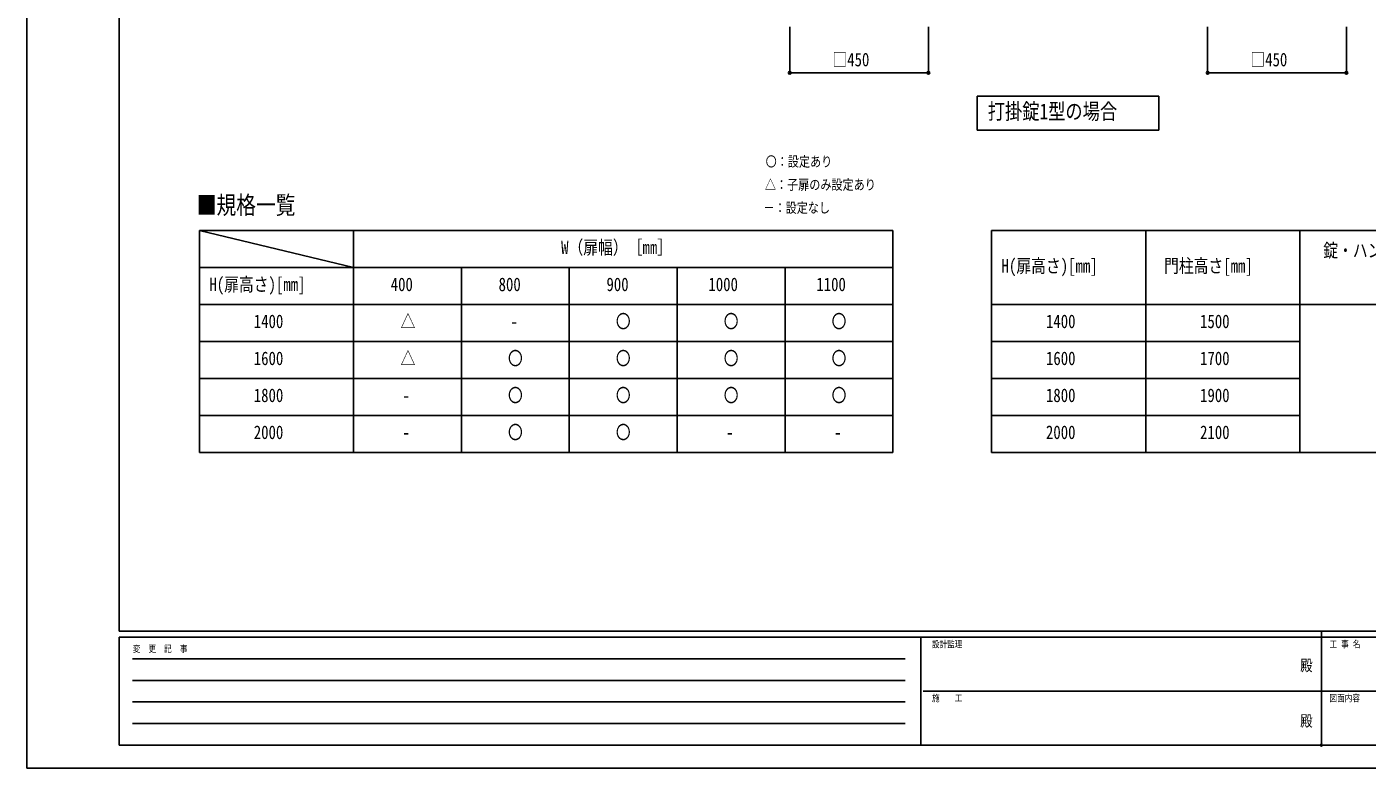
# Model space of a CAD drawing. Units: millimetres, scale not verified. Extents: x -4205 to 4205, y -2970 to 2970.
# Drawn here: x -4205 to 144, y -2970 to -564 of the extents above; entities that cross this region are included whole.
import ezdxf
from ezdxf.enums import TextEntityAlignment as Align

# ---------------------------------------------------------------- set-up
doc = ezdxf.new("R2010")
doc.units = ezdxf.units.MM
doc.header["$LTSCALE"] = 12
doc.header["$PDMODE"] = 32
doc.header["$PDSIZE"] = 6
for name, color, linetype in [('0-2_USER1', 3, 'Continuous'), ('0-5_YKK_D', 6, 'Continuous'), ('0-6_YKK_ZWAK', 7, 'Continuous')]:
    doc.layers.add(name, color=color, linetype=linetype)
doc.styles.add('ＭＳ ゴシック', font='')
doc.styles.get('ＭＳ ゴシック').set_extended_font_data('MS Gothic')

msp = doc.modelspace()

# ---------------------------------------------------------------- linework, layer by layer
at = {"layer": '0-2_USER1'}
for p, q in [((-3644.98, -1225), (-3144.98, -1345)), ((-3644.98, -1225), (-1394.98, -1225)), ((-3644.98, -1225), (-3644.98, -1945)), ((-3144.98, -1225), (-3144.98, -1945)), ((-1394.98, -1225), (-1394.98, -1945)), ((-1074.98, -1225), (1125.02, -1225)), ((-1074.98, -1225), (-1074.98, -1945)), ((-574.98, -1225), (-574.98, -1945)), ((-74.98, -1225), (-74.98, -1945)), ((-3644.98, -1345), (-1394.98, -1345)), ((-2794.98, -1345), (-2794.98, -1945)), ((-2444.98, -1345), (-2444.98, -1945)), ((-2094.98, -1345), (-2094.98, -1945)), ((-1744.98, -1345), (-1744.98, -1945)), ((-3644.98, -1465), (-1394.98, -1465)), ((-1074.98, -1465), (1125.02, -1465)), ((-3644.98, -1585), (-1394.98, -1585)), ((-1074.98, -1585), (-74.98, -1585)), ((-3644.98, -1705), (-1394.98, -1705)), ((-1074.98, -1705), (-74.98, -1705)), ((-3644.98, -1825), (-1394.98, -1825)), ((-1074.98, -1825), (-74.98, -1825)), ((-3644.98, -1945), (-1394.98, -1945)), ((-1074.98, -1945), (1125.02, -1945))]:
    msp.add_line(p, q, dxfattribs=at)
msp.add_lwpolyline([(-1121.48, -899.42), (-1121.48, -789.42), (-532.48, -789.42), (-532.48, -899.42)], close=True, dxfattribs=at)
at = {"layer": '0-5_YKK_D'}
for p, q in [((-1729.98, -564.5), (-1729.98, -714.5)), ((-1279.98, -564.5), (-1279.98, -714.5)), ((-373.98, -564.5), (-373.98, -714.5)), ((76.02, -564.5), (76.02, -714.5)), ((-1729.98, -713.5), (-1279.98, -713.5)), ((-373.98, -713.5), (76.02, -713.5))]:
    msp.add_line(p, q, dxfattribs=at)
for centre in [(-1729.98, -713.5), (-1279.98, -713.5), (-373.98, -713.5), (76.02, -713.5)]:
    msp.add_circle(centre, 4.25, dxfattribs=at)
at = {"layer": '0-6_YKK_ZWAK'}
for p, q in [((-3904.98, -2525), (-3904.98, 2775)), ((3895.02, -2525), (-3904.98, -2525)), ((-1304.98, -2545), (-3904.98, -2545)), ((-3904.98, -2895), (-3904.98, -2545)), ((-1304.98, -2545), (-1304.98, -2895)), ((-4.98, -2545), (-1304.98, -2545)), ((-4.98, -2525), (-4.98, -2895)), ((1295.02, -2545), (-4.98, -2545)), ((-3862.48, -2615), (-1354.98, -2615)), ((-3862.48, -2685), (-1354.98, -2685)), ((-1297.48, -2720), (-4.98, -2720)), ((-4.98, -2720), (1295.02, -2720)), ((-3862.48, -2755), (-1354.98, -2755)), ((-3862.48, -2825), (-1354.98, -2825)), ((-3904.98, -2895), (-1304.98, -2895)), ((-1304.98, -2895), (-4.98, -2895)), ((-4.98, -2895), (1295.02, -2895))]:
    msp.add_line(p, q, dxfattribs=at)
msp.add_lwpolyline([(-4205, -2970), (4205, -2970), (4205, 2970), (-4205, 2970)], close=True, dxfattribs=at)
msp.add_point((-4.98, -2895), dxfattribs=at)

# ---------------------------------------------------------------- texts
at = {"layer": '0-2_USER1', "style": 'ＭＳ ゴシック', "width": 0.8}
for s, height, p in [('打掛錠1型の場合', 51.32, (-1087.48, -879.42)), ('〇：設定あり', 32.99, (-1808.01, -1027.67)), ('△：子扉のみ設定あり', 32.99, (-1810.41, -1102.67)), ('■規格一覧', 58.65, (-3653.51, -1189.42)), ('－：設定なし', 32.99, (-1815.21, -1177.67)), ('W（扉幅）［㎜］', 43.99, (-2471.58, -1315)), ('錠・ハンドル中心', 43.99, (1.02, -1325)), ('H(扉高さ)[mm]', 43.99, (-1042.58, -1375)), ('門柱高さ[mm]', 43.99, (-515.38, -1375)), ('H(扉高さ)[mm]', 43.99, (-3612.58, -1435)), ('400', 43.99, (-3024.38, -1435)), ('800', 43.99, (-2674.38, -1435)), ('900', 43.99, (-2324.38, -1435)), ('1000', 43.99, (-1993.58, -1435)), ('1100', 43.99, (-1643.58, -1435)), ('1400', 43.99, (-3468.58, -1555)), ('△', 43.99, (-2992.38, -1555)), ('〇', 43.99, (-2293.98, -1555)), ('〇', 43.99, (-1943.98, -1555)), ('〇', 43.99, (-1593.98, -1555)), ('1400', 43.99, (-898.58, -1555)), ('1500', 43.99, (-398.58, -1555)), ('-', 43.99, (-2635.98, -1555)), ('1600', 43.99, (-3468.58, -1675)), ('△', 43.99, (-2992.38, -1675)), ('〇', 43.99, (-2643.98, -1675)), ('〇', 43.99, (-2293.98, -1675)), ('〇', 43.99, (-1943.98, -1675)), ('〇', 43.99, (-1593.98, -1675)), ('1600', 43.99, (-898.58, -1675)), ('1700', 43.99, (-398.58, -1675)), ('1800', 43.99, (-3468.58, -1795)), ('〇', 43.99, (-2643.98, -1795)), ('〇', 43.99, (-2293.98, -1795)), ('〇', 43.99, (-1943.98, -1795)), ('〇', 43.99, (-1593.98, -1795)), ('1800', 43.99, (-898.58, -1795)), ('1900', 43.99, (-398.58, -1795)), ('-', 43.99, (-2985.98, -1795)), ('2000', 43.99, (-3468.58, -1915)), ('〇', 43.99, (-2643.98, -1915)), ('〇', 43.99, (-2293.98, -1915)), ('2000', 43.99, (-898.58, -1915)), ('2100', 43.99, (-398.58, -1915)), ('-', 43.99, (-2985.98, -1915)), ('-', 43.99, (-1935.98, -1915)), ('-', 43.99, (-1585.98, -1915))]:
    msp.add_text(s, height=height, dxfattribs=at).set_placement(p, align=Align.BOTTOM_LEFT)
at = {"layer": '0-5_YKK_D', "style": 'ＭＳ ゴシック', "width": 0.8}
for p in [(-1591.38, -705.5), (-235.38, -705.5)]:
    msp.add_text('□450', height=43.99, dxfattribs=at).set_placement(p, align=Align.BOTTOM_LEFT)
at = {"layer": '0-6_YKK_ZWAK', "style": 'ＭＳ ゴシック', "width": 0.8}
for s, height, p in [('設計監理', 21.99, (-1268.31, -2585)), ('工 事 名', 21.99, (21.27, -2585)), ('変  更  記  事', 21.99, (-3861.31, -2600)), ('殿', 36.66, (-73.67, -2665.83)), ('施\u3000\u3000工', 21.99, (-1268.31, -2760)), ('図面内容', 21.99, (21.27, -2760)), ('殿', 36.66, (-73.67, -2845.83))]:
    msp.add_text(s, height=height, dxfattribs=at).set_placement(p, align=Align.BOTTOM_LEFT)

doc.saveas('drawing.dxf')
